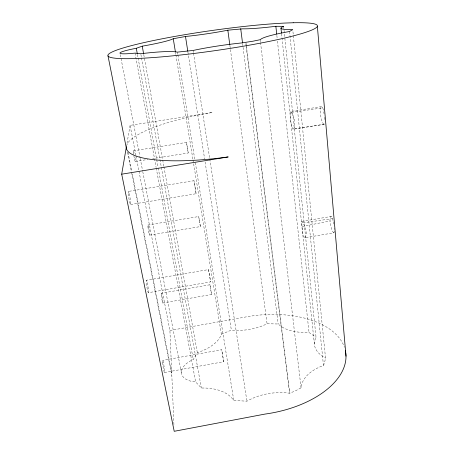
<?xml version="1.0" encoding="UTF-8"?>
<svg xmlns="http://www.w3.org/2000/svg" width="454" height="454" viewBox="0 0 454 454"><rect width="100%" height="100%" fill="white"/><g stroke="black" fill="none" stroke-linecap="round" stroke-linejoin="round"><path stroke-width="0.34" stroke-dasharray="2.27 1.7" d="M149.638 235.104L200.373 226.58L199.652 222.051M138.986 171.26L169.915 330.489L173.944 424.921M130.077 125.372L126.632 145.439L127.88 142.823A100.629 23.177 -8.1 0 1 212.597 112.45L130.077 125.372L135.882 155.268M156.221 168.048L195.612 381.899L201.343 388.005L205.6 388.051A44.061 27.161 -14 0 1 231.835 398.016L233.787 400.439L246.914 401.2A47.125 30.804 -7.3 0 1 286.145 392.812L289.783 393.215L295.418 390.854L301.059 387.858L301.552 385.026A43.397 26.224 -1.7 0 1 319.712 366.991L323.464 365.476L324.451 363.189L325.524 358.11L292.745 29.572M192.984 159.87L221.365 334.212L220.502 336.346A35.889 18.177 -11.9 0 1 201.077 351.322L197.337 352.69L193.279 359.523A21.888 12.201 -11.8 0 0 181.441 373.001A21.888 12.201 -11.8 0 0 195.612 381.899M283.619 26.355L316.069 337.322L315.121 339.507A39.22 21.179 -2 0 0 322.635 356.339L325.524 358.11M321.574 106.599L290.356 111.525C290.089 117.217 290.515 123.709 292.643 129.078L324.088 124.317L324.372 123.925A8.949 1.254 83.1 0 0 324.559 122.949M305.173 237.737C307.801 232.698 305.014 225.309 301.689 221.456C302.25 226.796 301.587 233.123 304.549 237.788L333.911 232.823A8.354 1.118 81.8 0 0 334.138 228.356M221.365 334.212L231.358 330.132A35.338 17.326 -8.4 0 0 267.071 323.747L278.166 323.991L280.056 325.637A35.44 17.78 -4.9 0 0 305.06 332.527L309.043 332.487L316.069 337.322M302.199 226.518L330.047 220.939L330.007 219.918A8.371 2.083 78.9 0 1 331.897 216.87L332.737 219.418A8.354 1.118 81.8 0 1 333.157 221.28M164.513 372.501L223.708 361.719L223.623 361.061L221.688 349.716L162.657 360.391M169.915 330.489L242.93 317.494A87.781 49.503 -8.1 0 1 344.427 347.299M162.804 303.022A4.966 0.34 80.9 0 0 161.987 295.843A4.966 0.34 80.9 0 0 161.335 295.509A4.966 0.34 80.9 0 0 162.804 303.022L211.575 294.487L211.456 293.704L209.935 284.76L161.284 293.227M148.327 292.705A6.328 0.556 80.9 0 0 147.431 283.648A6.328 0.556 80.9 0 0 146.358 283.052A6.328 0.556 80.9 0 0 148.327 292.705L210.605 281.883L210.452 280.827L208.545 269.591L146.432 280.237M301.95 221.393L331.272 216.433M147.879 225.025L198.699 216.541L200.373 226.58M130.599 204.504L196.122 193.722L194.34 182.786L193.954 180.715L128.289 191.429M324.088 124.317L293.148 129.248L293.772 128.805C296.11 123.221 294.215 116.428 290.81 111.656L290.356 111.525M133.408 150.841L186.481 142.397L188.245 152.981L152.692 158.679M135.264 161.471L147.811 159.462M302.983 222.874L332.504 218.601M291.377 112.371L322.749 107.876L323.044 108.756A8.949 1.254 83.1 0 1 324.048 113.784M333.911 232.823L333.253 232.289A8.371 2.083 78.9 0 1 330.359 223.862L330.047 220.939M323.969 124.248L323.742 124.118A8.961 2.338 81.5 0 1 320.745 116.099L320.348 111.644A8.961 2.338 81.5 0 1 322.204 106.684L322.749 107.876M208.522 269.528L210.605 281.883M209.935 284.76L210.735 289.323M211.575 294.487L210.775 289.907M196.122 193.722L193.954 180.715M223.708 361.719L221.688 349.716M128.011 152.391L131.734 171.169M132.284 173.95L171.72 372.842M127.529 152.198L131.393 171.663M131.529 172.355L171.828 375.333M136.018 155.966L138.856 170.568M120.299 54.673L140.104 157.742M140.235 158.44L142.647 170.976M142.777 171.669L181.713 374.329M135.054 53.112L156.097 167.35M137.448 54.548L137.959 57.329M138.09 58.027L156.573 158.991M156.698 159.689L158.1 167.344M158.23 168.042L193.279 359.523M140.888 54.44L141.393 57.232M141.523 57.93L161.249 166.794M161.38 167.492L201.343 388.005M143.748 54.531L163.781 165.994M163.905 166.686L197.337 352.69M199.425 221.081L198.704 216.598M177.446 52.119L177.786 54.213M177.9 54.917L194.755 159.133M195.322 162.628L233.787 400.439M175.545 52.749L175.772 54.151M175.885 54.849L192.871 159.172M187.894 51.898L204.646 159.127M205.083 161.93L231.358 330.132M193.132 50.445L193.449 52.545M193.557 53.249L209.663 158.264M209.771 158.962L246.914 401.2M229.906 45.644L267.071 323.747M242.589 43.488L278.166 323.991M245.949 42.528L246.21 44.634M246.301 45.338L289.783 393.215M245.881 43.959L246.142 46.064M246.233 46.768L289.578 393.192M186.481 142.397L188.245 152.981M260.204 39.702L260.448 41.813M260.534 42.517L301.059 387.858M276.849 35.44L277.156 38.255M277.456 41.07L309.043 332.487M281.559 33.812L314.474 344.819M289.556 31.496L323.464 365.476M134.969 157.549A5.397 0.403 80 0 1 135.201 161.425A5.397 0.403 80 0 1 133.919 156.136M133.692 154.752A5.397 0.403 80 0 1 133.357 150.881A5.397 0.403 80 0 1 134.231 153.543M324.457 117.302A8.949 1.254 83.1 0 1 324.604 119.516M333.259 221.79A8.354 1.118 81.8 0 1 333.707 224.475M147.942 226.926A5.142 0.375 80.5 0 0 149.536 235.087A5.142 0.375 80.5 0 0 148.798 228.192A5.142 0.375 80.5 0 0 147.942 226.926M128.232 193.676A6.645 0.619 80.2 0 0 130.417 204.402A6.645 0.619 80.2 0 0 129.668 195.839A6.645 0.619 80.2 0 0 128.232 193.676M162.606 362.445A6.135 0.494 81.5 0 0 164.365 372.399A6.135 0.494 81.5 0 0 163.763 364.505A6.135 0.494 81.5 0 0 162.606 362.445"/><path stroke-width="0.68" d="M345.363 350.636A87.781 49.503 -8.1 0 1 264.926 414.093L174.217 431.3L121.695 174.183L126.422 146.636M173.263 38.743L171.924 39.333A42.421 3.598 -8.7 0 1 146.841 45.349L142.244 46.172L136.302 48.277A26.321 2.503 -8.6 0 0 119.958 53.022A26.321 2.503 -8.6 0 0 135.054 53.112L140.763 53.742L145.813 53.158A54.242 5.845 -8.9 0 1 175.494 51.824L177.446 52.119L193.132 50.445A58.623 6.759 -8 0 1 241.607 42.948L253.043 41.183L260.204 39.702L261.129 38.982A53.231 5.601 -7.2 0 1 284.908 32.359L289.556 31.496L292.745 29.572L289.476 29.589A47.057 4.319 -7.2 0 1 282.274 26.962L283.619 26.355L275.856 26.287L271.174 26.848A41.785 3.501 -7.6 0 1 242.714 28.818L227.84 30.191A41.422 3.377 -8.1 0 1 185.487 36.479L173.263 38.743L175.431 52.045M121.695 174.183L228.18 156.936A100.629 23.177 -8.1 0 1 126.484 148.855L108.007 55.887M136.302 48.277L137.324 53.85M142.244 46.172L143.623 53.833M185.487 36.479L187.786 51.2M227.84 30.191L229.815 44.94M240.716 28.721L242.504 42.784M275.856 26.287L276.696 34.033M280.969 28.205L281.486 33.108M317.357 26.275L345.993 356.186M293.199 22.757L285.038 23.046A105.799 10.192 -8.1 0 0 111.911 52.079A105.799 10.192 -8.1 0 0 234.321 47.715A105.799 10.192 -8.1 0 0 293.199 22.757"/></g></svg>
